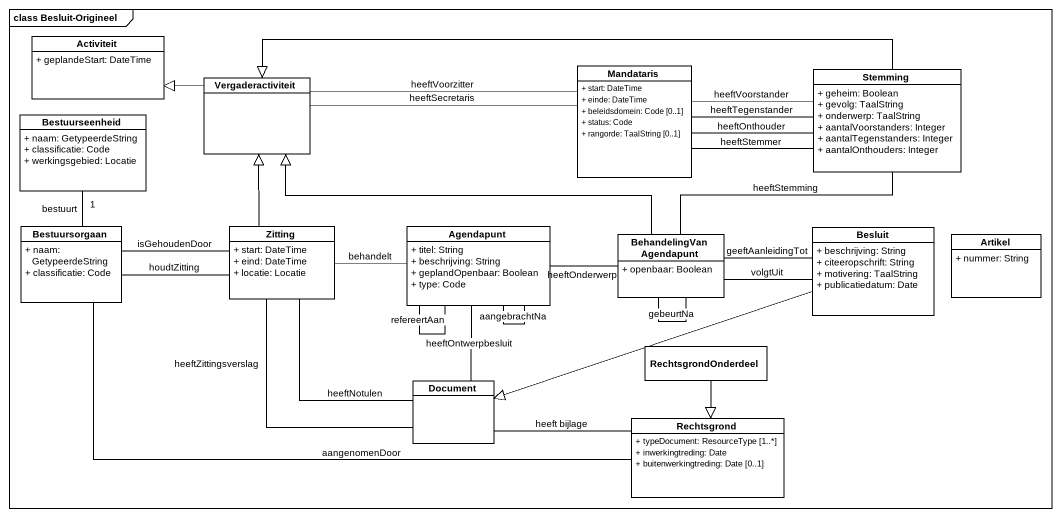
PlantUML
@startuml
mainframe class Besluit-Origineel
hide circle
hide empty members
skinparam classAttributeIconSize 0
class Activiteit {
  + geplandeStart: DateTime
}
class Vergaderactiviteit
class Mandataris {
  + start: DateTime
  + einde: DateTime
  + beleidsdomein: Code [0..1]
  + status: Code
  + rangorde: TaalString [0..1]
}
class Stemming {
  + geheim: Boolean
  + gevolg: TaalString
  + onderwerp: TaalString
  + aantalVoorstanders: Integer
  + aantalTegenstanders: Integer
  + aantalOnthouders: Integer
}
class Bestuurseenheid {
  + naam: GetypeerdeString
  + classificatie: Code
  + werkingsgebied: Locatie
}
class Bestuursorgaan {
  + naam: GetypeerdeString
  + classificatie: Code
}
class Zitting {
  + start: DateTime
  + eind: DateTime
  + locatie: Locatie
}
class Agendapunt {
  + titel: String
  + beschrijving: String
  + geplandOpenbaar: Boolean
  + type: Code
}
class BehandelingVanAgendapunt {
  + openbaar: Boolean
}
class Besluit {
  + beschrijving: String
  + citeeropschrift: String
  + motivering: TaalString
  + publicatiedatum: Date
}
class Artikel {
  + nummer: String
}
class RechtsgrondOnderdeel
class Document
class Rechtsgrond {
  + typeDocument: ResourceType [1..*]
  + inwerkingtreding: Date
  + buitenwerkingtreding: Date [0..1]
}
Vergaderactiviteit -left-|> Activiteit
Vergaderactiviteit -right- Mandataris : heeftSecretaris
Vergaderactiviteit -right- Mandataris : heeftVoorzitter
Stemming -left-|> Vergaderactiviteit
Stemming -left- Mandataris : heeftTegenstander
Stemming -left- Mandataris : heeftOnthouder
Stemming -left- Mandataris : heeftStemmer
Stemming -left- Mandataris : heeftVoorstander
Bestuursorgaan -up- "1" Bestuurseenheid : bestuurt
Bestuursorgaan -right- Zitting : houdtZitting
Zitting -up-|> Vergaderactiviteit
Zitting -left- Bestuursorgaan : isGehoudenDoor
Zitting -right- Agendapunt : behandelt
Zitting -- Document : heeftZittingsverslag
Zitting -- Document : heeftNotulen
Agendapunt -- Agendapunt : aangebrachtNa
Agendapunt -- Agendapunt : refereertAan
Agendapunt -- Document : heeftOntwerpbesluit
BehandelingVanAgendapunt -left-|> Vergaderactiviteit
BehandelingVanAgendapunt -up- Stemming : heeftStemming
BehandelingVanAgendapunt -left- Agendapunt : heeftOnderwerp
BehandelingVanAgendapunt -- BehandelingVanAgendapunt : gebeurtNa
BehandelingVanAgendapunt -right- Besluit : geeftAanleidingTot
Besluit -left- BehandelingVanAgendapunt : volgtUit
Besluit -left-|> Document
RechtsgrondOnderdeel --|> Rechtsgrond
Rechtsgrond -left- Bestuursorgaan : aangenomenDoor
Rechtsgrond -left- Document : heeft bijlage
@enduml
